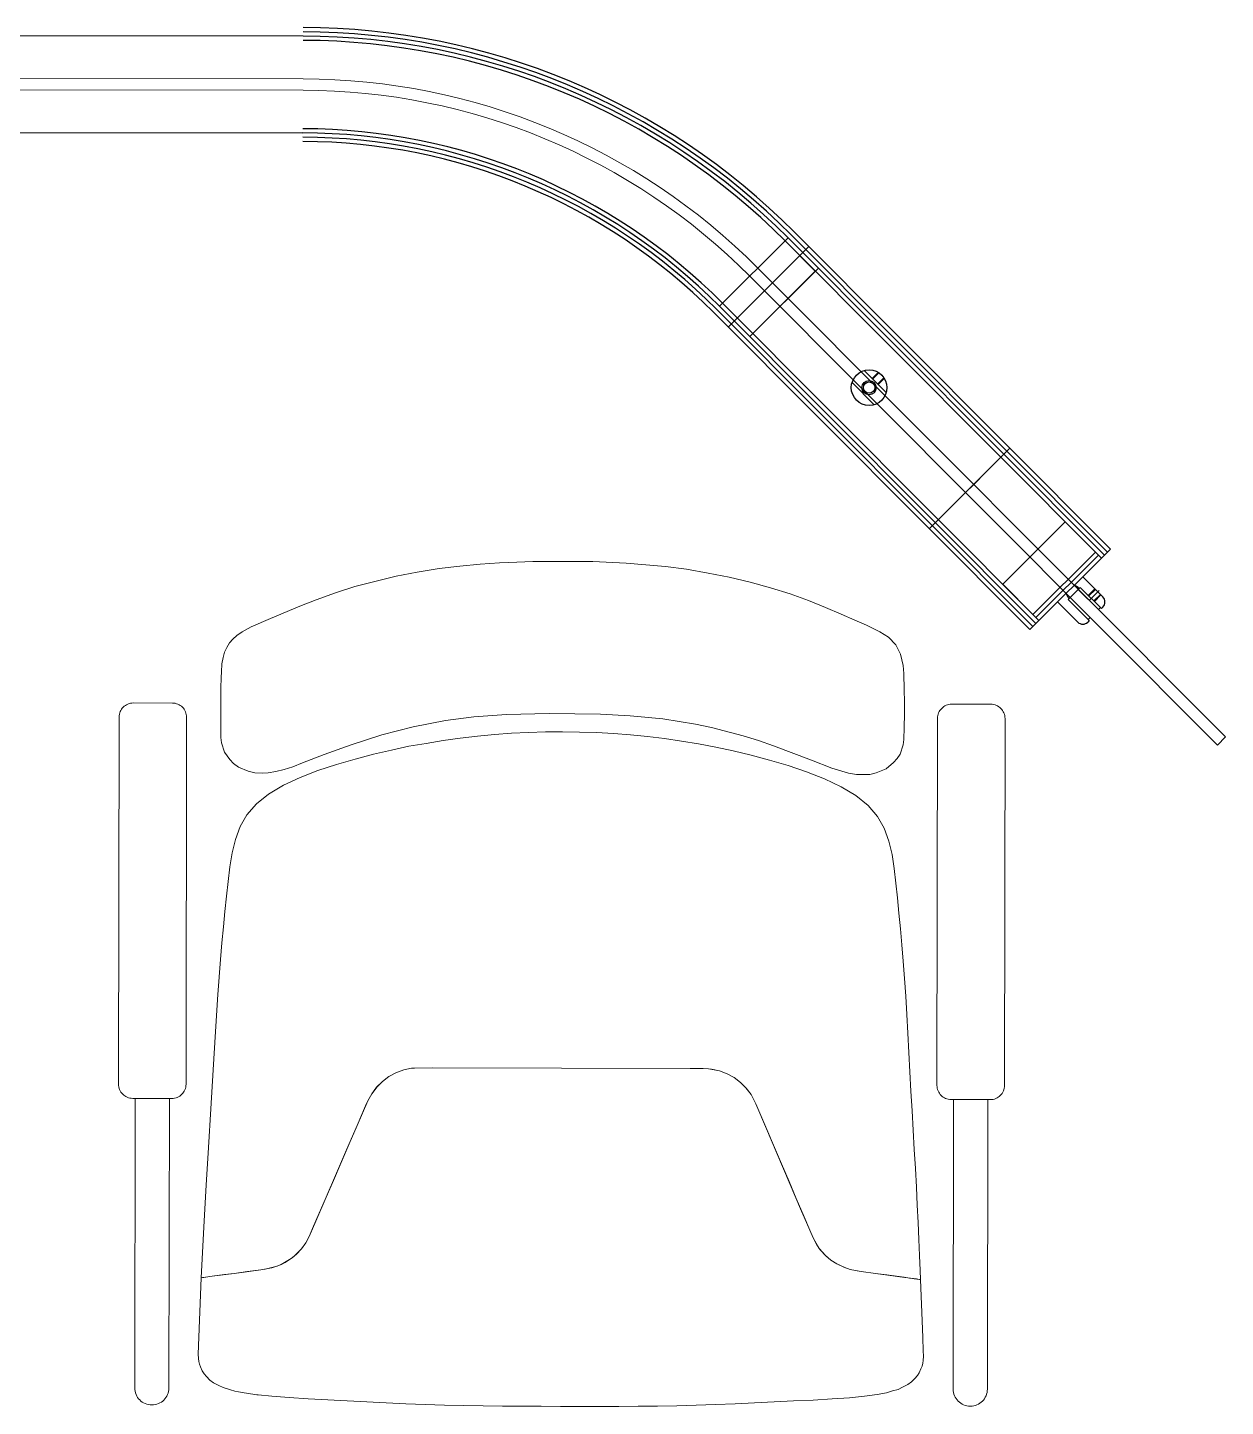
# Model space of a CAD drawing. Header units: inches. Extents: x 78 to 199, y 70 to 92.
# Drawn here: x 89.479 to 90.32, y 79.373 to 80.341 of the extents above; entities that cross this region are included whole.
import ezdxf
from ezdxf.enums import TextEntityAlignment as Align

# ---------------------------------------------------------------- set-up
doc = ezdxf.new("R2010")
doc.units = ezdxf.units.IN
doc.header["$MEASUREMENT"] = 0
for name, pattern in [('CENTER', [2, 1.25, -0.25, 0.25, -0.25]), ('DASHED', [0.75, 0.5, -0.25]), ('DASHED2', [0.375, 0.25, -0.125]), ('HIDDEN', [0.375, 0.25, -0.125]), ('HIDDEN2', [0.1875, 0.125, -0.0625])]:
    doc.linetypes.add(name, pattern=pattern)
doc.layers.add('GLASS-EEE', color=140, linetype='Continuous', lineweight=5)
doc.layers.add('HIDDEN-EEE', color=6, linetype='HIDDEN', lineweight=9)
doc.layers.add('GOLDCLADDING', color=7, linetype='Continuous', true_color=0xffc20a)
doc.layers.add('hatch', color=2, linetype='Continuous')
doc.styles.add('ROMANS', font='romans.shx')

# ---------------------------------------------------------------- blocks, each defined once
blk = doc.blocks.new('YJYJJYJTYJTY')
at = {"color": 252, "ltscale": 3}
for p, q in [((-5.56368, 7.45152, -0.07909), (-7.32728, 7.45414, -0.07909)), ((-7.32738, 7.38614, -0.07909), (-5.56378, 7.38352, -0.07909)), ((-4.99883, 7.08919, -0.07909), (-5.22094, 7.31196, -0.07909)), ((-4.99671, 7.09131, -0.07909), (-5.21882, 7.31408, -0.07909)), ((-5.26517, 7.24727, -0.07909), (-5.20852, 7.30375, -0.07909)), ((-5.00308, 7.08495, -0.07909), (-5.22519, 7.30772, -0.07909)), ((-5.00095, 7.08707, -0.07909), (-5.22306, 7.30984, -0.07909)), ((-5.27122, 7.26183, -0.07909), (-5.04911, 7.03906, -0.07909)), ((-5.26909, 7.26395, -0.07909), (-5.04698, 7.04118, -0.07909)), ((-5.27547, 7.25759, -0.07909), (-5.05336, 7.03482, -0.07909)), ((-5.27334, 7.25971, -0.07909), (-5.05123, 7.03694, -0.07909)), ((-5.12396, 7.10564, -0.07909), (-5.06731, 7.16212, -0.07909)), ((-5.05336, 7.03482, -0.07909), (-4.99671, 7.09131, -0.07909)), ((-5.05122, 7.04543, -0.07909), (-5.00731, 7.0892, -0.07909)), ((-5.04911, 7.03906, -0.07909), (-5.00095, 7.08707, -0.07909)), ((-5.0491, 7.0433, -0.07909), (-5.0052, 7.08708, -0.07909)), ((-5.01618, 7.07189, -0.07909), (-5.03388, 7.05424, -0.07909)), ((-5.00525, 7.04889, -0.07909), (-5.01937, 7.06306, -0.07909)), ((-5.01092, 7.04324, -0.07909), (-5.02504, 7.05741, -0.07909)), ((-5.00525, 7.04889, -0.07909), (-5.00384, 7.0503, -0.07909)), ((-5.01092, 7.04324, -0.07909), (-5.01233, 7.04183, -0.07909))]:
    blk.add_line(p, q, dxfattribs=at)
at = {"color": 252, "linetype": 'DASHED2', "ltscale": 50}
for p, q in [((-5.22306, 7.30984, -0.07909), (-5.27122, 7.26183, -0.07909)), ((-5.22519, 7.30772, -0.07909), (-5.26909, 7.26395, -0.07909)), ((-5.20401, 7.28648, -0.07909), (-5.22519, 7.30772, -0.07909)), ((-5.20188, 7.2886, -0.07909), (-5.22306, 7.30984, -0.07909)), ((-5.25004, 7.24058, -0.07909), (-5.20188, 7.2886, -0.07909)), ((-5.24791, 7.2427, -0.07909), (-5.20401, 7.28648, -0.07909)), ((-5.27122, 7.26183, -0.07909), (-5.25004, 7.24058, -0.07909)), ((-5.26909, 7.26395, -0.07909), (-5.24791, 7.2427, -0.07909)), ((-5.0285, 7.11045, -0.07909), (-5.0724, 7.06667, -0.07909)), ((-5.00731, 7.0892, -0.07909), (-5.0285, 7.11045, -0.07909)), ((-5.05122, 7.04543, -0.07909), (-5.00731, 7.0892, -0.07909)), ((-5.0724, 7.06667, -0.07909), (-5.05122, 7.04543, -0.07909))]:
    blk.add_line(p, q, dxfattribs=at)
at = {"color": 252, "linetype": 'ByBlock'}
for p, q in [((-5.16974, 7.2167, -0.07909), (-5.15425, 7.20117, -0.07909)), ((-5.17823, 7.20822, -0.07909), (-5.16275, 7.19269, -0.07909))]:
    blk.add_line(p, q, dxfattribs=at)
at = {"color": 252, "linetype": 'HIDDEN2', "ltscale": 0.2}
for p, q in [((-5.1598, 7.21541, -0.07909), (-5.16414, 7.21108, -0.07909)), ((-5.15937, 7.21514, -0.07909), (-5.16379, 7.21073, -0.07909)), ((-5.15583, 7.21161, -0.07909), (-5.16026, 7.20719, -0.07909)), ((-5.15555, 7.21117, -0.07909), (-5.1599, 7.20684, -0.07909)), ((-5.15555, 7.21117, -0.07909), (-5.1599, 7.20684, -0.07909)), ((-5.02645, 7.05741, -0.07909), (-5.02786, 7.06024, -0.07909)), ((-5.02646, 7.056, -0.07909), (-5.01796, 7.06447, -0.07909)), ((-5.01937, 7.06447, -0.07909), (-5.0222, 7.06589, -0.07909)), ((-5.01867, 7.06376, -0.07909), (-5.01937, 7.06447, -0.07909)), ((-5.00771, 7.06339, -0.07909), (-5.01231, 7.0588, -0.07909)), ((-5.00735, 7.06304, -0.07909), (-5.01196, 7.05845, -0.07909)), ((-5.00382, 7.0595, -0.07909), (-5.00843, 7.05491, -0.07909)), ((-5.00347, 7.05914, -0.07909), (-5.00807, 7.05455, -0.07909)), ((-5.02575, 7.0567, -0.07909), (-5.02645, 7.05741, -0.07909))]:
    blk.add_line(p, q, dxfattribs=at)
at = {"color": 252, "ltscale": 0.2}
for p, q in [((-5.01796, 7.06447, -0.07909), (-5.00313, 7.0496, -0.07909)), ((-5.02646, 7.056, -0.07909), (-5.01163, 7.04112, -0.07909))]:
    blk.add_line(p, q, dxfattribs=at)
at = {"color": 252, "linetype": 'ByBlock'}
blk.add_circle((-5.16624, 7.2047, -0.07909), 0.0125, dxfattribs=at)
at = {"color": 252, "ltscale": 3}
for radius in [0.005, 0.004]:
    blk.add_circle((-5.16624, 7.2047, -0.07909), radius, dxfattribs=at)
for radius in [0.488, 0.485, 0.482, 0.479, 0.411, 0.417, 0.414, 0.408]:
    blk.add_arc((-5.5644, 6.96952, -0.07909), radius, 44.91499, 89.91499, dxfattribs=at)
at = {"layer": 'GLASS-EEE', "color": 252, "ltscale": 3}
for p, q in [((-5.56372, 7.42152, -0.07909), (-5.91173, 7.42204, -0.07909)), ((-5.91174, 7.41404, -0.07909), (-5.56374, 7.41352, -0.07909)), ((-5.24997, 7.28301, -0.07909), (-4.92168, 6.95374, -0.07909)), ((-4.91601, 6.95939, -0.07909), (-5.24431, 7.28866, -0.07909)), ((-4.92168, 6.95374, -0.07909), (-4.91601, 6.95939, -0.07909))]:
    blk.add_line(p, q, dxfattribs=at)
for radius in [0.452, 0.444]:
    blk.add_arc((-5.5644, 6.96952, -0.07909), radius, 44.91499, 89.91499, dxfattribs=at)
at = {"layer": 'hatch', "color": 252}
for p, q in [((-5.00206, 7.05773, -0.07909), (-5.01618, 7.07189, -0.07909)), ((-5.02646, 7.056, -0.07909), (-5.01796, 7.06447, -0.07909)), ((-5.00807, 7.05455, -0.07909), (-5.01231, 7.0588, -0.07909)), ((-5.00347, 7.05914, -0.07909), (-5.00771, 7.06339, -0.07909)), ((-5.01976, 7.04007, -0.07909), (-5.03388, 7.05424, -0.07909)), ((-5.00313, 7.0496, -0.07909), (-5.00207, 7.05065, -0.07909)), ((-5.01163, 7.04112, -0.07909), (-5.01269, 7.04006, -0.07909))]:
    blk.add_line(p, q, dxfattribs=at)
at = {"layer": 'hatch', "color": 252, "linetype": 'CENTER'}
blk.add_line((-5.00464, 7.06227, -0.07909), (-5.01128, 7.05565, -0.07909), dxfattribs=at)
at = {"layer": 'hatch', "color": 252}
for centre, start, end in [((-5.0056, 7.05419, -0.07909), 314.91499, 44.91499), ((-5.01622, 7.0436, -0.07909), 224.91499, 314.91499)]:
    blk.add_arc(centre, 0.005, start, end, dxfattribs=at)
at = {"layer": 'HIDDEN-EEE', "color": 252, "linetype": 'DASHED', "ltscale": 5}
blk.add_line((-5.08855, 7.14094, -0.07909), (-5.10271, 7.12682, -0.07909), dxfattribs=at)
at = {"layer": 'HIDDEN-EEE', "color": 252, "linetype": 'HIDDEN2', "ltscale": 300}
for p, q in [((-5.46821, 7.07759, 0.34034), (-5.48353, 7.07506, 0.34034)), ((-5.45356, 7.07929, 0.34034), (-5.46821, 7.07759, 0.34034)), ((-5.43927, 7.08066, 0.34034), (-5.45356, 7.07929, 0.34034)), ((-5.42587, 7.08162, 0.34034), (-5.43927, 7.08066, 0.34034)), ((-5.41368, 7.08219, 0.34034), (-5.42587, 7.08162, 0.34034)), ((-5.40236, 7.08262, 0.34034), (-5.41368, 7.08219, 0.34034)), ((-5.38132, 7.0827, 0.34034), (-5.40236, 7.08262, 0.34034)), ((-5.36027, 7.08251, 0.34034), (-5.38132, 7.0827, 0.34034)), ((-5.33684, 7.08153, 0.34034), (-5.36027, 7.08251, 0.34034)), ((-5.30924, 7.07906, 0.34034), (-5.33684, 7.08153, 0.34034)), ((-5.29445, 7.07714, 0.34034), (-5.30924, 7.07906, 0.34034)), ((-5.49826, 7.07229, 0.34034), (-5.52733, 7.06495, 0.34034)), ((-5.48353, 7.07506, 0.34034), (-5.49826, 7.07229, 0.34034)), ((-5.27915, 7.07453, 0.34034), (-5.29445, 7.07714, 0.34034)), ((-5.26443, 7.07169, 0.34034), (-5.27915, 7.07453, 0.34034)), ((-5.24971, 7.06816, 0.34034), (-5.26443, 7.07169, 0.34034)), ((-5.2354, 7.06419, 0.34034), (-5.24971, 7.06816, 0.34034)), ((-5.54105, 7.06066, 0.34034), (-5.5545, 7.05573, 0.34034)), ((-5.52733, 7.06495, 0.34034), (-5.54105, 7.06066, 0.34034)), ((-5.2217, 7.05983, 0.34034), (-5.2354, 7.06419, 0.34034)), ((-5.20877, 7.05513, 0.34034), (-5.2217, 7.05983, 0.34034)), ((-5.56601, 7.05131, 0.34034), (-5.58654, 7.04255, 0.34034)), ((-5.5545, 7.05573, 0.34034), (-5.56601, 7.05131, 0.34034)), ((-5.19679, 7.05035, 0.34034), (-5.20877, 7.05513, 0.34034)), ((-5.18591, 7.04572, 0.34034), (-5.19679, 7.05035, 0.34034)), ((-5.58654, 7.04255, 0.34034), (-5.60009, 7.03672, 0.34034)), ((-5.1763, 7.04149, 0.34034), (-5.18591, 7.04572, 0.34034)), ((-5.16813, 7.03789, 0.34034), (-5.1763, 7.04149, 0.34034)), ((-5.61033, 7.03056, 0.34034), (-5.61308, 7.02813, 0.34034)), ((-5.60653, 7.03313, 0.34034), (-5.61033, 7.03056, 0.34034)), ((-5.60009, 7.03672, 0.34034), (-5.60653, 7.03313, 0.34034)), ((-5.15862, 7.03323, 0.34034), (-5.16813, 7.03789, 0.34034)), ((-5.15258, 7.02938, 0.34034), (-5.15862, 7.03323, 0.34034)), ((-5.14748, 7.02419, 0.34034), (-5.15258, 7.02938, 0.34034)), ((-5.6172, 7.02234, 0.34034), (-5.61888, 7.01886, 0.34034)), ((-5.61545, 7.02541, 0.34034), (-5.6172, 7.02234, 0.34034)), ((-5.61308, 7.02813, 0.34034), (-5.61545, 7.02541, 0.34034)), ((-5.14409, 7.01763, 0.34034), (-5.14748, 7.02419, 0.34034)), ((-5.62073, 7.01082, 0.34034), (-5.6211, 7.00518, 0.34034)), ((-5.61978, 7.01514, 0.34034), (-5.62073, 7.01082, 0.34034)), ((-5.61888, 7.01886, 0.34034), (-5.61978, 7.01514, 0.34034)), ((-5.14228, 7.00958, 0.34034), (-5.14409, 7.01763, 0.34034)), ((-5.62129, 7.00124, 0.34034), (-5.62153, 6.99373, 0.34034)), ((-5.6211, 7.00518, 0.34034), (-5.62129, 7.00124, 0.34034)), ((-5.14194, 7.00394, 0.34034), (-5.14228, 7.00958, 0.34034)), ((-5.14157, 6.99248, 0.34034), (-5.14194, 7.00394, 0.34034)), ((-5.62153, 6.99373, 0.34034), (-5.62146, 6.95895, 0.34034)), ((-5.62153, 6.99373, 0.34034), (-5.62153, 6.99373, 0.34034)), ((-5.14149, 6.98405, 0.34034), (-5.14157, 6.99248, 0.34034)), ((-5.68293, 6.98328, -0.07909), (-5.65552, 6.98324, -0.07909)), ((-5.14147, 6.97559, 0.34034), (-5.14149, 6.98405, 0.34034)), ((-5.08076, 6.98238, -0.07909), (-5.10818, 6.98242, -0.07909)), ((-5.69333, 6.71564, -0.07909), (-5.69295, 6.97329, -0.07909)), ((-5.64553, 6.97322, -0.07909), (-5.64591, 6.71557, -0.07909)), ((-5.46374, 6.97086, 0.34034), (-5.44383, 6.97345, 0.34034)), ((-5.44383, 6.97345, 0.34034), (-5.42097, 6.97515, 0.34034)), ((-5.42097, 6.97515, 0.34034), (-5.39099, 6.97583, 0.34034)), ((-5.39099, 6.97583, 0.34034), (-5.37294, 6.97568, 0.34034)), ((-5.37294, 6.97568, 0.34034), (-5.3548, 6.97535, 0.34034)), ((-5.3548, 6.97535, 0.34034), (-5.33412, 6.97427, 0.34034)), ((-5.33412, 6.97427, 0.34034), (-5.31115, 6.97206, 0.34034)), ((-5.31115, 6.97206, 0.34034), (-5.28804, 6.96844, 0.34034)), ((-5.14168, 6.96613, 0.34034), (-5.14147, 6.97559, 0.34034)), ((-5.11819, 6.97244, -0.07909), (-5.11858, 6.71479, -0.07909)), ((-5.07116, 6.71472, -0.07909), (-5.07078, 6.97237, -0.07909)), ((-5.50852, 6.96089, 0.34034), (-5.48643, 6.9666, 0.34034)), ((-5.48643, 6.9666, 0.34034), (-5.46374, 6.97086, 0.34034)), ((-5.41746, 6.96198, -0.07909), (-5.42941, 6.96111, -0.07909)), ((-5.40552, 6.96258, -0.07909), (-5.41746, 6.96198, -0.07909)), ((-5.39357, 6.96294, -0.07909), (-5.40552, 6.96258, -0.07909)), ((-5.38163, 6.96303, -0.07909), (-5.39357, 6.96294, -0.07909)), ((-5.36968, 6.96287, -0.07909), (-5.38163, 6.96303, -0.07909)), ((-5.35774, 6.96246, -0.07909), (-5.36968, 6.96287, -0.07909)), ((-5.3458, 6.96179, -0.07909), (-5.35774, 6.96246, -0.07909)), ((-5.33386, 6.96087, -0.07909), (-5.3458, 6.96179, -0.07909)), ((-5.28804, 6.96844, 0.34034), (-5.27681, 6.96606, 0.34034)), ((-5.27681, 6.96606, 0.34034), (-5.25474, 6.96023, 0.34034)), ((-5.14182, 6.9577, 0.34034), (-5.14168, 6.96613, 0.34034)), ((-5.62146, 6.95895, 0.34034), (-5.62095, 6.95517, 0.34034)), ((-5.62095, 6.95517, 0.34034), (-5.61884, 6.94866, 0.34034)), ((-5.54891, 6.94706, 0.34034), (-5.53001, 6.95399, 0.34034)), ((-5.53001, 6.95399, 0.34034), (-5.50852, 6.96089, 0.34034)), ((-5.48941, 6.95283, -0.07909), (-5.50173, 6.95024, -0.07909)), ((-5.47728, 6.95489, -0.07909), (-5.48941, 6.95283, -0.07909)), ((-5.46526, 6.95698, -0.07909), (-5.47728, 6.95489, -0.07909)), ((-5.4533, 6.95862, -0.07909), (-5.46526, 6.95698, -0.07909)), ((-5.44135, 6.95999, -0.07909), (-5.4533, 6.95862, -0.07909)), ((-5.42941, 6.96111, -0.07909), (-5.44135, 6.95999, -0.07909)), ((-5.32192, 6.95968, -0.07909), (-5.33386, 6.96087, -0.07909)), ((-5.30998, 6.95825, -0.07909), (-5.32192, 6.95968, -0.07909)), ((-5.29803, 6.95655, -0.07909), (-5.30998, 6.95825, -0.07909)), ((-5.28602, 6.95457, -0.07909), (-5.29803, 6.95655, -0.07909)), ((-5.2739, 6.95227, -0.07909), (-5.28602, 6.95457, -0.07909)), ((-5.2616, 6.94962, -0.07909), (-5.2739, 6.95227, -0.07909)), ((-5.25474, 6.96023, 0.34034), (-5.24384, 6.95681, 0.34034)), ((-5.24384, 6.95681, 0.34034), (-5.23329, 6.95322, 0.34034)), ((-5.23329, 6.95322, 0.34034), (-5.20669, 6.94309, 0.34034)), ((-5.14449, 6.94743, 0.34034), (-5.14235, 6.95393, 0.34034)), ((-5.14235, 6.95393, 0.34034), (-5.14182, 6.9577, 0.34034)), ((-5.61884, 6.94866, 0.34034), (-5.61513, 6.94361, 0.34034)), ((-5.61513, 6.94361, 0.34034), (-5.6125, 6.94077, 0.34034)), ((-5.56414, 6.9412, 0.34034), (-5.54891, 6.94706, 0.34034)), ((-5.52712, 6.94392, -0.07909), (-5.54024, 6.94011, -0.07909)), ((-5.51428, 6.94729, -0.07909), (-5.52712, 6.94392, -0.07909)), ((-5.50173, 6.95024, -0.07909), (-5.51428, 6.94729, -0.07909)), ((-5.24906, 6.9466, -0.07909), (-5.2616, 6.94962, -0.07909)), ((-5.23624, 6.94317, -0.07909), (-5.24906, 6.9466, -0.07909)), ((-5.22314, 6.93929, -0.07909), (-5.23624, 6.94317, -0.07909)), ((-5.20669, 6.94309, 0.34034), (-5.1924, 6.93754, 0.34034)), ((-5.14909, 6.94149, 0.34034), (-5.14643, 6.94429, 0.34034)), ((-5.14643, 6.94429, 0.34034), (-5.14449, 6.94743, 0.34034)), ((-5.6125, 6.94077, 0.34034), (-5.60916, 6.93826, 0.34034)), ((-5.60916, 6.93826, 0.34034), (-5.60223, 6.93535, 0.34034)), ((-5.60223, 6.93535, 0.34034), (-5.59764, 6.93416, 0.34034)), ((-5.59764, 6.93416, 0.34034), (-5.59248, 6.93399, 0.34034)), ((-5.59248, 6.93399, 0.34034), (-5.58828, 6.93414, 0.34034)), ((-5.58828, 6.93414, 0.34034), (-5.58274, 6.93514, 0.34034)), ((-5.58274, 6.93514, 0.34034), (-5.57701, 6.93661, 0.34034)), ((-5.57701, 6.93661, 0.34034), (-5.57098, 6.93852, 0.34034)), ((-5.57098, 6.93852, 0.34034), (-5.56414, 6.9412, 0.34034)), ((-5.55329, 6.93581, -0.07909), (-5.56587, 6.93095, -0.07909)), ((-5.54024, 6.94011, -0.07909), (-5.55329, 6.93581, -0.07909)), ((-5.2101, 6.93492, -0.07909), (-5.22314, 6.93929, -0.07909)), ((-5.19756, 6.93, -0.07909), (-5.2101, 6.93492, -0.07909)), ((-5.1924, 6.93754, 0.34034), (-5.18066, 6.9341, 0.34034)), ((-5.18066, 6.9341, 0.34034), (-5.17513, 6.93307, 0.34034)), ((-5.17513, 6.93307, 0.34034), (-5.16577, 6.93304, 0.34034)), ((-5.16577, 6.93304, 0.34034), (-5.16117, 6.93421, 0.34034)), ((-5.16117, 6.93421, 0.34034), (-5.15422, 6.93708, 0.34034)), ((-5.15422, 6.93708, 0.34034), (-5.14909, 6.94149, 0.34034)), ((-5.57754, 6.92548, -0.07909), (-5.58789, 6.91933, -0.07909)), ((-5.56587, 6.93095, -0.07909), (-5.57754, 6.92548, -0.07909)), ((-5.18591, 6.92446, -0.07909), (-5.19756, 6.93, -0.07909)), ((-5.17559, 6.91826, -0.07909), (-5.18591, 6.92446, -0.07909)), ((-5.58789, 6.91933, -0.07909), (-5.59651, 6.91244, -0.07909)), ((-5.167, 6.91133, -0.07909), (-5.17559, 6.91826, -0.07909)), ((-5.60311, 6.90479, -0.07909), (-5.60791, 6.89644, -0.07909)), ((-5.59651, 6.91244, -0.07909), (-5.60311, 6.90479, -0.07909)), ((-5.16045, 6.90364, -0.07909), (-5.167, 6.91133, -0.07909)), ((-5.15569, 6.89527, -0.07909), (-5.16045, 6.90364, -0.07909)), ((-5.60791, 6.89644, -0.07909), (-5.61128, 6.88749, -0.07909)), ((-5.15237, 6.8863, -0.07909), (-5.15569, 6.89527, -0.07909)), ((-5.61128, 6.88749, -0.07909), (-5.61356, 6.87804, -0.07909)), ((-5.15013, 6.87684, -0.07909), (-5.15237, 6.8863, -0.07909)), ((-5.61356, 6.87804, -0.07909), (-5.61513, 6.86818, -0.07909)), ((-5.14862, 6.86697, -0.07909), (-5.15013, 6.87684, -0.07909)), ((-5.61513, 6.86818, -0.07909), (-5.61634, 6.85801, -0.07909)), ((-5.14747, 6.8568, -0.07909), (-5.14862, 6.86697, -0.07909)), ((-5.61634, 6.85801, -0.07909), (-5.61748, 6.84761, -0.07909)), ((-5.14638, 6.84639, -0.07909), (-5.14747, 6.8568, -0.07909)), ((-5.61748, 6.84761, -0.07909), (-5.6186, 6.83696, -0.07909)), ((-5.14531, 6.83574, -0.07909), (-5.14638, 6.84639, -0.07909)), ((-5.6186, 6.83696, -0.07909), (-5.61971, 6.82602, -0.07909)), ((-5.14426, 6.82479, -0.07909), (-5.14531, 6.83574, -0.07909)), ((-5.61971, 6.82602, -0.07909), (-5.62077, 6.81476, -0.07909)), ((-5.14325, 6.81352, -0.07909), (-5.14426, 6.82479, -0.07909)), ((-5.62077, 6.81476, -0.07909), (-5.62179, 6.80312, -0.07909)), ((-5.14229, 6.80188, -0.07909), (-5.14325, 6.81352, -0.07909)), ((-5.62179, 6.80312, -0.07909), (-5.62365, 6.7786, -0.07909)), ((-5.1414, 6.78983, -0.07909), (-5.14229, 6.80188, -0.07909)), ((-5.14056, 6.77735, -0.07909), (-5.1414, 6.78983, -0.07909)), ((-5.62365, 6.7786, -0.07909), (-5.62531, 6.75259, -0.07909)), ((-5.13978, 6.7645, -0.07909), (-5.14056, 6.77735, -0.07909)), ((-5.13904, 6.75133, -0.07909), (-5.13978, 6.7645, -0.07909)), ((-5.62531, 6.75259, -0.07909), (-5.62689, 6.72563, -0.07909)), ((-5.13831, 6.73793, -0.07909), (-5.13904, 6.75133, -0.07909)), ((-5.13759, 6.72436, -0.07909), (-5.13831, 6.73793, -0.07909)), ((-5.62689, 6.72563, -0.07909), (-5.62854, 6.69826, -0.07909)), ((-5.50344, 6.72092, -0.07909), (-5.50802, 6.71751, -0.07909)), ((-5.50802, 6.7175, -0.07909), (-5.50344, 6.72092, -0.07909)), ((-5.50344, 6.72092, -0.07909), (-5.49853, 6.72358, -0.07909)), ((-5.49856, 6.72355, -0.07909), (-5.50344, 6.72092, -0.07909)), ((-5.49308, 6.7256, -0.07909), (-5.49856, 6.72355, -0.07909)), ((-5.49853, 6.72358, -0.07909), (-5.49308, 6.72561, -0.07909)), ((-5.49308, 6.72561, -0.07909), (-5.48751, 6.72681, -0.07909)), ((-5.48751, 6.7268, -0.07909), (-5.49308, 6.7256, -0.07909)), ((-5.48554, 6.72693, -0.07909), (-5.48751, 6.7268, -0.07909)), ((-5.48751, 6.72681, -0.07909), (-5.48554, 6.72693, -0.07909)), ((-5.48554, 6.72693, -0.07909), (-5.4726, 6.72718, -0.07909)), ((-5.47262, 6.72717, -0.07909), (-5.48554, 6.72693, -0.07909)), ((-5.29187, 6.72671, -0.07909), (-5.47262, 6.72717, -0.07909)), ((-5.4726, 6.72718, -0.07909), (-5.29185, 6.7267, -0.07909)), ((-5.28266, 6.72669, -0.07909), (-5.29187, 6.72671, -0.07909)), ((-5.29185, 6.7267, -0.07909), (-5.28266, 6.72667, -0.07909)), ((-5.27893, 6.7264, -0.07909), (-5.28266, 6.72669, -0.07909)), ((-5.28266, 6.72667, -0.07909), (-5.27893, 6.7264, -0.07909)), ((-5.2714, 6.72503, -0.07909), (-5.27893, 6.7264, -0.07909)), ((-5.27893, 6.7264, -0.07909), (-5.27697, 6.72625, -0.07909)), ((-5.27697, 6.72625, -0.07909), (-5.2714, 6.72503, -0.07909)), ((-5.26593, 6.72295, -0.07909), (-5.2714, 6.72503, -0.07909)), ((-5.2714, 6.72503, -0.07909), (-5.26596, 6.72298, -0.07909)), ((-5.26596, 6.72298, -0.07909), (-5.26107, 6.72028, -0.07909)), ((-5.26107, 6.72029, -0.07909), (-5.26593, 6.72295, -0.07909)), ((-5.25651, 6.71686, -0.07909), (-5.26107, 6.72029, -0.07909)), ((-5.26107, 6.72028, -0.07909), (-5.25651, 6.71685, -0.07909)), ((-5.13685, 6.71069, -0.07909), (-5.13759, 6.72436, -0.07909)), ((-5.5155, 6.70894, -0.07909), (-5.51178, 6.71377, -0.07909)), ((-5.51206, 6.71348, -0.07909), (-5.5155, 6.70893, -0.07909)), ((-5.50846, 6.71707, -0.07909), (-5.51206, 6.71348, -0.07909)), ((-5.51178, 6.71377, -0.07909), (-5.50802, 6.7175, -0.07909)), ((-5.50802, 6.71751, -0.07909), (-5.50846, 6.71707, -0.07909)), ((-5.25248, 6.71282, -0.07909), (-5.25651, 6.71686, -0.07909)), ((-5.25651, 6.71685, -0.07909), (-5.25276, 6.7131, -0.07909)), ((-5.25276, 6.7131, -0.07909), (-5.24907, 6.70825, -0.07909)), ((-5.24907, 6.70824, -0.07909), (-5.25248, 6.71282, -0.07909)), ((-5.13609, 6.69698, -0.07909), (-5.13685, 6.71069, -0.07909)), ((-5.65593, 6.70558, -0.07909), (-5.68335, 6.70563, -0.07909)), ((-5.68164, 6.70562, -0.07909), (-5.68194, 6.50235, -0.07909)), ((-5.65764, 6.70559, -0.07909), (-5.65794, 6.50231, -0.07909)), ((-5.52578, 6.68652, -0.07909), (-5.51825, 6.70393, -0.07909)), ((-5.51981, 6.70034, -0.07909), (-5.52578, 6.68652, -0.07909)), ((-5.51825, 6.70393, -0.07909), (-5.51981, 6.70034, -0.07909)), ((-5.51825, 6.70393, -0.07909), (-5.5155, 6.70894, -0.07909)), ((-5.5155, 6.70893, -0.07909), (-5.51825, 6.70393, -0.07909)), ((-5.24907, 6.70825, -0.07909), (-5.24569, 6.70169, -0.07909)), ((-5.24569, 6.70169, -0.07909), (-5.24907, 6.70824, -0.07909)), ((-5.23891, 6.68577, -0.07909), (-5.24569, 6.70169, -0.07909)), ((-5.24569, 6.70169, -0.07909), (-5.23805, 6.68377, -0.07909)), ((-5.10859, 6.70477, -0.07909), (-5.08117, 6.70473, -0.07909)), ((-5.10688, 6.70477, -0.07909), (-5.10718, 6.5015, -0.07909)), ((-5.08288, 6.70473, -0.07909), (-5.08318, 6.50146, -0.07909)), ((-5.62854, 6.69826, -0.07909), (-5.63024, 6.67107, -0.07909)), ((-5.13531, 6.68333, -0.07909), (-5.13609, 6.69698, -0.07909)), ((-5.53318, 6.66941, -0.07909), (-5.52578, 6.68652, -0.07909)), ((-5.52578, 6.68652, -0.07909), (-5.53136, 6.67361, -0.07909)), ((-5.21361, 6.62642, -0.07909), (-5.23891, 6.68577, -0.07909)), ((-5.23805, 6.68377, -0.07909), (-5.2334, 6.67284, -0.07909)), ((-5.13453, 6.66979, -0.07909), (-5.13531, 6.68333, -0.07909)), ((-5.63024, 6.67107, -0.07909), (-5.63186, 6.64469, -0.07909)), ((-5.53136, 6.67361, -0.07909), (-5.53703, 6.66049, -0.07909)), ((-5.2334, 6.67284, -0.07909), (-5.22779, 6.65969, -0.07909)), ((-5.54025, 6.65306, -0.07909), (-5.53318, 6.66941, -0.07909)), ((-5.13377, 6.65645, -0.07909), (-5.13453, 6.66979, -0.07909)), ((-5.54752, 6.63623, -0.07909), (-5.54025, 6.65306, -0.07909)), ((-5.53703, 6.66049, -0.07909), (-5.5424, 6.64806, -0.07909)), ((-5.22779, 6.65969, -0.07909), (-5.22248, 6.64723, -0.07909)), ((-5.13304, 6.64339, -0.07909), (-5.13377, 6.65645, -0.07909)), ((-5.63186, 6.64469, -0.07909), (-5.63328, 6.61971, -0.07909)), ((-5.5424, 6.64806, -0.07909), (-5.54752, 6.63623, -0.07909)), ((-5.22248, 6.64723, -0.07909), (-5.21743, 6.63538, -0.07909)), ((-5.13237, 6.63069, -0.07909), (-5.13304, 6.64339, -0.07909)), ((-5.55478, 6.61946, -0.07909), (-5.54752, 6.63623, -0.07909)), ((-5.54752, 6.63623, -0.07909), (-5.5524, 6.62495, -0.07909)), ((-5.21743, 6.63538, -0.07909), (-5.21261, 6.62407, -0.07909)), ((-5.5524, 6.62495, -0.07909), (-5.55703, 6.61423, -0.07909)), ((-5.21026, 6.61857, -0.07909), (-5.21361, 6.62642, -0.07909)), ((-5.21261, 6.62407, -0.07909), (-5.20795, 6.61316, -0.07909)), ((-5.13176, 6.61841, -0.07909), (-5.13237, 6.63069, -0.07909)), ((-5.63328, 6.61971, -0.07909), (-5.63519, 6.57971, -0.07909)), ((-5.55949, 6.60854, -0.07909), (-5.55478, 6.61946, -0.07909)), ((-5.55703, 6.61423, -0.07909), (-5.55949, 6.60854, -0.07909)), ((-5.20795, 6.61316, -0.07909), (-5.21026, 6.61857, -0.07909)), ((-5.2056, 6.60763, -0.07909), (-5.20795, 6.61316, -0.07909)), ((-5.20795, 6.61316, -0.07909), (-5.2056, 6.60762, -0.07909)), ((-5.13121, 6.60663, -0.07909), (-5.13176, 6.61841, -0.07909)), ((-5.56188, 6.6041, -0.07909), (-5.56481, 6.60002, -0.07909)), ((-5.56481, 6.60003, -0.07909), (-5.56188, 6.6041, -0.07909)), ((-5.55949, 6.60854, -0.07909), (-5.56188, 6.6041, -0.07909)), ((-5.56188, 6.6041, -0.07909), (-5.55949, 6.60854, -0.07909)), ((-5.20324, 6.60319, -0.07909), (-5.2056, 6.60763, -0.07909)), ((-5.2056, 6.60762, -0.07909), (-5.20121, 6.60032, -0.07909)), ((-5.20121, 6.60032, -0.07909), (-5.20324, 6.60319, -0.07909)), ((-5.13073, 6.59542, -0.07909), (-5.13121, 6.60663, -0.07909)), ((-5.57208, 6.5931, -0.07909), (-5.56857, 6.59604, -0.07909)), ((-5.57024, 6.59463, -0.07909), (-5.57208, 6.59309, -0.07909)), ((-5.56481, 6.60002, -0.07909), (-5.57024, 6.59463, -0.07909)), ((-5.56857, 6.59604, -0.07909), (-5.56481, 6.60003, -0.07909)), ((-5.20033, 6.59908, -0.07909), (-5.20121, 6.60032, -0.07909)), ((-5.20121, 6.60032, -0.07909), (-5.19693, 6.59536, -0.07909)), ((-5.19659, 6.59508, -0.07909), (-5.20033, 6.59908, -0.07909)), ((-5.19693, 6.59536, -0.07909), (-5.1931, 6.59211, -0.07909)), ((-5.1931, 6.59212, -0.07909), (-5.19659, 6.59508, -0.07909)), ((-5.1303, 6.58484, -0.07909), (-5.13073, 6.59542, -0.07909)), ((-5.61214, 6.58276, -0.07909), (-5.60283, 6.58401, -0.07909)), ((-5.60352, 6.58391, -0.07909), (-5.61214, 6.58276, -0.07909)), ((-5.59332, 6.58526, -0.07909), (-5.60352, 6.58391, -0.07909)), ((-5.60283, 6.58401, -0.07909), (-5.59332, 6.58526, -0.07909)), ((-5.59332, 6.58526, -0.07909), (-5.58562, 6.5866, -0.07909)), ((-5.59037, 6.58566, -0.07909), (-5.59332, 6.58526, -0.07909)), ((-5.58182, 6.58787, -0.07909), (-5.59037, 6.58566, -0.07909)), ((-5.58562, 6.5866, -0.07909), (-5.58084, 6.5882, -0.07909)), ((-5.57901, 6.58908, -0.07909), (-5.58182, 6.58787, -0.07909)), ((-5.58084, 6.5882, -0.07909), (-5.57631, 6.59037, -0.07909)), ((-5.57208, 6.59309, -0.07909), (-5.57901, 6.58908, -0.07909)), ((-5.57631, 6.59037, -0.07909), (-5.57208, 6.5931, -0.07909)), ((-5.18888, 6.58937, -0.07909), (-5.1931, 6.59212, -0.07909)), ((-5.1931, 6.59211, -0.07909), (-5.18888, 6.58937, -0.07909)), ((-5.18403, 6.58706, -0.07909), (-5.18888, 6.58937, -0.07909)), ((-5.18888, 6.58937, -0.07909), (-5.18338, 6.58683, -0.07909)), ((-5.17959, 6.58556, -0.07909), (-5.18403, 6.58706, -0.07909)), ((-5.18338, 6.58683, -0.07909), (-5.17959, 6.58555, -0.07909)), ((-5.17189, 6.58417, -0.07909), (-5.17959, 6.58556, -0.07909)), ((-5.17959, 6.58555, -0.07909), (-5.17466, 6.58456, -0.07909)), ((-5.17466, 6.58456, -0.07909), (-5.17189, 6.58417, -0.07909)), ((-5.1617, 6.58276, -0.07909), (-5.17189, 6.58417, -0.07909)), ((-5.17189, 6.58417, -0.07909), (-5.1617, 6.58276, -0.07909)), ((-5.13005, 6.5784, -0.07909), (-5.1303, 6.58484, -0.07909)), ((-5.63519, 6.57971, -0.07909), (-5.63749, 6.52597, -0.07909)), ((-5.63519, 6.57971, -0.07909), (-5.62747, 6.58074, -0.07909)), ((-5.6344, 6.57981, -0.07909), (-5.63519, 6.57971, -0.07909)), ((-5.63519, 6.57971, -0.07909), (-5.63519, 6.57971, -0.07909)), ((-5.63348, 6.57994, -0.07909), (-5.6344, 6.57981, -0.07909)), ((-5.63068, 6.5803, -0.07909), (-5.63348, 6.57994, -0.07909)), ((-5.62747, 6.58074, -0.07909), (-5.63068, 6.5803, -0.07909)), ((-5.62747, 6.58074, -0.07909), (-5.61214, 6.58276, -0.07909)), ((-5.61897, 6.58186, -0.07909), (-5.62747, 6.58074, -0.07909)), ((-5.61214, 6.58276, -0.07909), (-5.61897, 6.58186, -0.07909)), ((-5.15376, 6.58168, -0.07909), (-5.1617, 6.58276, -0.07909)), ((-5.1617, 6.58276, -0.07909), (-5.15309, 6.58157, -0.07909)), ((-5.1469, 6.58073, -0.07909), (-5.15376, 6.58168, -0.07909)), ((-5.15309, 6.58157, -0.07909), (-5.14626, 6.58063, -0.07909)), ((-5.14165, 6.58001, -0.07909), (-5.1469, 6.58073, -0.07909)), ((-5.14626, 6.58063, -0.07909), (-5.14107, 6.57992, -0.07909)), ((-5.13777, 6.57947, -0.07909), (-5.14165, 6.58001, -0.07909)), ((-5.14107, 6.57992, -0.07909), (-5.13726, 6.57939, -0.07909)), ((-5.13499, 6.57908, -0.07909), (-5.13777, 6.57947, -0.07909)), ((-5.13726, 6.57939, -0.07909), (-5.13456, 6.57902, -0.07909)), ((-5.13307, 6.57882, -0.07909), (-5.13499, 6.57908, -0.07909)), ((-5.13456, 6.57902, -0.07909), (-5.13273, 6.57877, -0.07909)), ((-5.13198, 6.57866, -0.07909), (-5.13307, 6.57882, -0.07909)), ((-5.13273, 6.57877, -0.07909), (-5.13005, 6.5784, -0.07909)), ((-5.13084, 6.57851, -0.07909), (-5.13198, 6.57866, -0.07909)), ((-5.13005, 6.5784, -0.07909), (-5.13084, 6.57851, -0.07909)), ((-5.12878, 6.54358, -0.07909), (-5.13005, 6.5784, -0.07909)), ((-5.12856, 6.53773, -0.07909), (-5.12878, 6.54358, -0.07909)), ((-5.12816, 6.5283, -0.07909), (-5.12856, 6.53773, -0.07909)), ((-5.63749, 6.52597, -0.07909), (-5.6372, 6.52294, -0.07909)), ((-5.12803, 6.52465, -0.07909), (-5.12816, 6.5283, -0.07909)), ((-5.6372, 6.52294, -0.07909), (-5.63703, 6.52098, -0.07909)), ((-5.63703, 6.52098, -0.07909), (-5.63651, 6.51901, -0.07909)), ((-5.63651, 6.51901, -0.07909), (-5.63565, 6.51705, -0.07909)), ((-5.63565, 6.51705, -0.07909), (-5.63452, 6.51427, -0.07909)), ((-5.12991, 6.51574, -0.07909), (-5.12904, 6.5177, -0.07909)), ((-5.12904, 6.5177, -0.07909), (-5.12852, 6.51966, -0.07909)), ((-5.12852, 6.51966, -0.07909), (-5.12834, 6.52162, -0.07909)), ((-5.12834, 6.52162, -0.07909), (-5.12803, 6.52465, -0.07909)), ((-5.63452, 6.51427, -0.07909), (-5.63329, 6.51224, -0.07909)), ((-5.63329, 6.51224, -0.07909), (-5.63148, 6.51028, -0.07909)), ((-5.63148, 6.51028, -0.07909), (-5.62918, 6.50783, -0.07909)), ((-5.62918, 6.50783, -0.07909), (-5.62668, 6.50601, -0.07909)), ((-5.13895, 6.50475, -0.07909), (-5.13644, 6.50656, -0.07909)), ((-5.13644, 6.50656, -0.07909), (-5.13412, 6.50899, -0.07909)), ((-5.13412, 6.50899, -0.07909), (-5.1323, 6.51094, -0.07909)), ((-5.1323, 6.51094, -0.07909), (-5.13106, 6.51297, -0.07909)), ((-5.13106, 6.51297, -0.07909), (-5.12991, 6.51574, -0.07909)), ((-5.62668, 6.50601, -0.07909), (-5.62293, 6.50399, -0.07909)), ((-5.62293, 6.50399, -0.07909), (-5.61979, 6.50253, -0.07909)), ((-5.61979, 6.50253, -0.07909), (-5.61458, 6.50094, -0.07909)), ((-5.61458, 6.50094, -0.07909), (-5.61172, 6.50003, -0.07909)), ((-5.61172, 6.50003, -0.07909), (-5.60908, 6.49955, -0.07909)), ((-5.60908, 6.49955, -0.07909), (-5.60508, 6.49877, -0.07909)), ((-5.60508, 6.49877, -0.07909), (-5.6035, 6.49862, -0.07909)), ((-5.6035, 6.49862, -0.07909), (-5.59628, 6.49756, -0.07909)), ((-5.59628, 6.49756, -0.07909), (-5.59524, 6.49758, -0.07909)), ((-5.59524, 6.49758, -0.07909), (-5.5856, 6.49647, -0.07909)), ((-5.16939, 6.49646, -0.07909), (-5.16058, 6.49762, -0.07909)), ((-5.16058, 6.49762, -0.07909), (-5.15393, 6.49884, -0.07909)), ((-5.15393, 6.49884, -0.07909), (-5.14988, 6.50016, -0.07909)), ((-5.14988, 6.50016, -0.07909), (-5.14585, 6.50131, -0.07909)), ((-5.14585, 6.50131, -0.07909), (-5.14271, 6.50275, -0.07909)), ((-5.14271, 6.50275, -0.07909), (-5.13895, 6.50475, -0.07909)), ((-5.5856, 6.49647, -0.07909), (-5.57339, 6.49555, -0.07909)), ((-5.57339, 6.49555, -0.07909), (-5.56015, 6.49474, -0.07909)), ((-5.56015, 6.49474, -0.07909), (-5.54643, 6.494, -0.07909)), ((-5.54643, 6.494, -0.07909), (-5.53268, 6.49327, -0.07909)), ((-5.53268, 6.49327, -0.07909), (-5.51898, 6.49255, -0.07909)), ((-5.51898, 6.49255, -0.07909), (-5.50532, 6.49188, -0.07909)), ((-5.50532, 6.49188, -0.07909), (-5.49168, 6.49126, -0.07909)), ((-5.49168, 6.49126, -0.07909), (-5.47807, 6.49073, -0.07909)), ((-5.47807, 6.49073, -0.07909), (-5.46447, 6.49029, -0.07909)), ((-5.46447, 6.49029, -0.07909), (-5.45087, 6.48995, -0.07909)), ((-5.45087, 6.48995, -0.07909), (-5.43726, 6.48972, -0.07909)), ((-5.43726, 6.48972, -0.07909), (-5.42366, 6.48957, -0.07909)), ((-5.42366, 6.48957, -0.07909), (-5.41006, 6.48947, -0.07909)), ((-5.41006, 6.48947, -0.07909), (-5.39646, 6.48941, -0.07909)), ((-5.39646, 6.48941, -0.07909), (-5.38285, 6.48937, -0.07909)), ((-5.38285, 6.48937, -0.07909), (-5.36925, 6.48934, -0.07909)), ((-5.36925, 6.48934, -0.07909), (-5.35565, 6.48933, -0.07909)), ((-5.35565, 6.48933, -0.07909), (-5.34205, 6.48935, -0.07909)), ((-5.34205, 6.48935, -0.07909), (-5.32844, 6.48944, -0.07909)), ((-5.32844, 6.48944, -0.07909), (-5.31484, 6.4896, -0.07909)), ((-5.31484, 6.4896, -0.07909), (-5.30124, 6.48986, -0.07909)), ((-5.30124, 6.48986, -0.07909), (-5.28763, 6.49023, -0.07909)), ((-5.28763, 6.49023, -0.07909), (-5.27402, 6.4907, -0.07909)), ((-5.27402, 6.4907, -0.07909), (-5.26038, 6.49125, -0.07909)), ((-5.26038, 6.49125, -0.07909), (-5.24671, 6.49185, -0.07909)), ((-5.24671, 6.49185, -0.07909), (-5.23301, 6.49249, -0.07909)), ((-5.23301, 6.49249, -0.07909), (-5.21925, 6.49315, -0.07909)), ((-5.21925, 6.49315, -0.07909), (-5.20553, 6.49383, -0.07909)), ((-5.20553, 6.49383, -0.07909), (-5.19229, 6.49456, -0.07909)), ((-5.19229, 6.49456, -0.07909), (-5.18007, 6.49542, -0.07909)), ((-5.18007, 6.49542, -0.07909), (-5.16939, 6.49646, -0.07909))]:
    blk.add_line(p, q, dxfattribs=at)
for centre, radius, start, end in [((-5.68295, 6.97328, -0.07909), 0.01, 89.91499, 179.91499), ((-5.65553, 6.97324, -0.07909), 0.01, 359.91499, 89.91499), ((-5.10819, 6.97242, -0.07909), 0.01, 89.91499, 179.91499), ((-5.08078, 6.97238, -0.07909), 0.01, 359.91499, 89.91499), ((-5.68333, 6.71563, -0.07909), 0.01, 179.91499, 269.91499), ((-5.65591, 6.71558, -0.07909), 0.01, 269.91499, 359.91499), ((-5.10858, 6.71477, -0.07909), 0.01, 179.91499, 269.91499), ((-5.08116, 6.71473, -0.07909), 0.01, 269.91499, 359.91499), ((-5.66994, 6.50233, -0.07909), 0.012, 179.91499, 359.91499), ((-5.09518, 6.50148, -0.07909), 0.012, 179.91499, 359.91499)]:
    blk.add_arc(centre, radius, start, end, dxfattribs=at)
at = {"color": 252, "style": 'ROMANS'}
for p in [(4.77318, 7.30599, -0.07909), (-4.23063, 7.17384, -0.07909), (-4.30223, 3.77171, -0.07909), (1.36363, 2.24315, -0.07909)]:
    blk.add_attdef('ELEV', text='', height=0.10354, dxfattribs=at).set_placement(p, align=Align.BOTTOM_LEFT)
for p in [(4.77318, 7.23716, -0.07909), (-4.23063, 7.10502, -0.07909), (-4.30223, 3.70288, -0.07909), (1.36363, 2.17433, -0.07909)]:
    blk.add_attdef('LEVEL', text='', height=0.10354, dxfattribs=at).set_placement(p, align=Align.TOP_LEFT)

msp = doc.modelspace()

# ---------------------------------------------------------------- block references
at = {"layer": 'GOLDCLADDING'}
msp.add_blockref('YJYJJYJTYJTY', (95.23646, 72.88351, 0.07909), dxfattribs=at)

doc.saveas('drawing.dxf')
